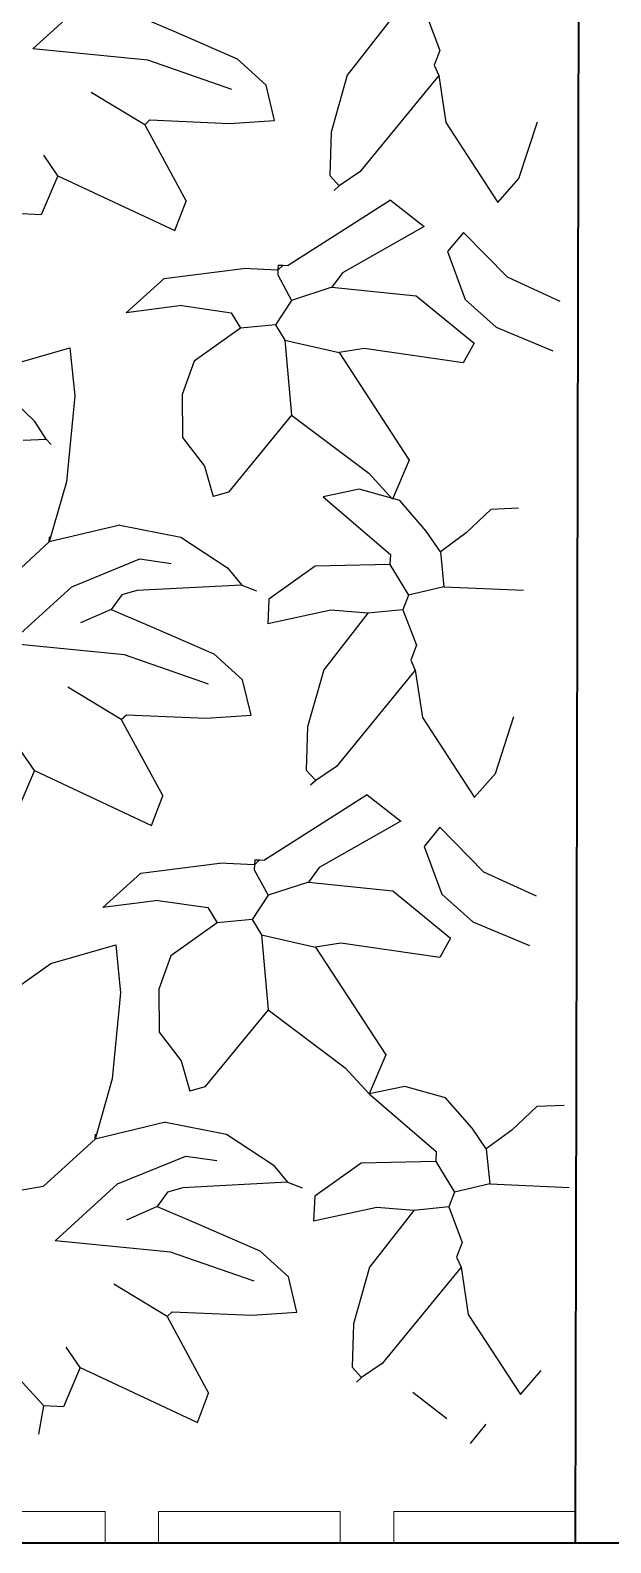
# Model space of a CAD drawing. Header units: inches. Extents: x 2013 to 15569, y -2551 to 2524.
# Drawn here: x 12896.9 to 12934.1, y 1183.3 to 1280.2 of the extents above; entities that cross this region are included whole.
import ezdxf

# ---------------------------------------------------------------- set-up
doc = ezdxf.new("R2010")
doc.units = ezdxf.units.IN
doc.header["$MEASUREMENT"] = 0
doc.layers.add('A-FURN', color=8, linetype='Continuous', lineweight=18)
doc.layers.add('A-WALL-FULL', color=7, linetype='Continuous', lineweight=35)
doc.layers.add('VERDE_siepe', color=96, linetype='Continuous')

msp = doc.modelspace()

# ---------------------------------------------------------------- linework, layer by layer
at = {"layer": 'A-FURN'}
for p, q in [((12901.671, 1185.271), (12890.036, 1185.271)), ((12901.671, 1183.271), (12901.671, 1185.271)), ((12916.73, 1185.271), (12905.094, 1185.271)), ((12905.094, 1183.271), (12905.094, 1185.271)), ((12916.73, 1183.271), (12916.73, 1185.271)), ((12920.153, 1183.271), (12920.153, 1185.271)), ((12920.153, 1185.271), (12931.793, 1185.271)), ((12901.671, 1183.271), (12890.036, 1183.271)), ((12916.73, 1183.271), (12905.094, 1183.271)), ((12931.789, 1183.271), (12920.153, 1183.271))]:
    msp.add_line(p, q, dxfattribs=at)
at = {"layer": 'A-WALL-FULL'}
for p, q in [((12931.789, 1183.271), (12932.279, 1408.271)), ((12573.608, 1183.271), (13770.707, 1183.271))]:
    msp.add_line(p, q, dxfattribs=at)
at = {"layer": 'VERDE_siepe'}
for p, q in [((12897.037, 1278.989), (12901.026, 1282.625)), ((12903.552, 1281.18), (12906.059, 1280.113)), ((12922.246, 1281.147), (12923.105, 1278.876)), ((12920.002, 1280.926), (12917.175, 1277.3)), ((12906.059, 1280.113), (12910.132, 1278.339)), ((12904.408, 1278.26), (12897.037, 1278.989)), ((12909.781, 1276.393), (12904.408, 1278.26)), ((12910.132, 1278.339), (12911.974, 1276.663)), ((12923.105, 1278.876), (12922.745, 1277.934)), ((12917.175, 1277.3), (12916.136, 1273.66)), ((12923.036, 1277.282), (12917.979, 1271.118)), ((12922.745, 1277.934), (12923.036, 1277.282)), ((12923.036, 1277.282), (12923.492, 1274.261)), ((12912.513, 1274.404), (12911.974, 1276.663)), ((12904.203, 1274.129), (12900.781, 1276.193)), ((12904.203, 1274.129), (12904.535, 1274.433)), ((12904.535, 1274.433), (12909.632, 1274.211)), ((12909.632, 1274.211), (12912.513, 1274.404)), ((12904.203, 1274.129), (12906.862, 1269.225)), ((12916.136, 1273.66), (12916.053, 1270.883)), ((12923.492, 1274.261), (12926.83, 1269.136)), ((12928.174, 1270.674), (12929.357, 1274.312)), ((12898.633, 1270.86), (12897.733, 1272.176)), ((12898.633, 1270.86), (12897.566, 1268.352)), ((12898.633, 1270.86), (12906.141, 1267.341)), ((12916.053, 1270.883), (12916.663, 1270.218)), ((12917.979, 1271.118), (12916.663, 1270.218)), ((12926.831, 1269.137), (12928.174, 1270.674)), ((12916.663, 1270.218), (12916.331, 1269.914)), ((12906.141, 1267.341), (12906.862, 1269.225)), ((12919.952, 1269.292), (12913.386, 1265.11)), ((12919.952, 1269.292), (12922.113, 1267.602)), ((12897.566, 1268.352), (12896.292, 1268.408)), ((12922.113, 1267.602), (12916.876, 1264.638)), ((12924.618, 1267.227), (12923.607, 1265.995)), ((12927.439, 1264.352), (12924.618, 1267.227)), ((12923.607, 1265.995), (12924.739, 1262.934)), ((12905.456, 1264.272), (12910.504, 1264.915)), ((12912.734, 1264.818), (12910.504, 1264.915)), ((12912.734, 1264.818), (12912.72, 1264.5)), ((12912.748, 1265.138), (12912.734, 1264.818)), ((12913.066, 1265.124), (12912.734, 1264.818)), ((12912.748, 1265.138), (12913.066, 1265.124)), ((12913.066, 1265.124), (12913.386, 1265.11)), ((12903.015, 1262.075), (12905.456, 1264.272)), ((12912.72, 1264.5), (12913.607, 1262.865)), ((12916.198, 1263.71), (12913.607, 1262.865)), ((12916.876, 1264.638), (12916.198, 1263.71)), ((12916.198, 1263.71), (12921.599, 1263.155)), ((12930.81, 1262.807), (12927.439, 1264.352)), ((12913.607, 1262.865), (12912.581, 1261.314)), ((12921.599, 1263.155), (12925.298, 1260.121)), ((12924.739, 1262.934), (12926.714, 1261.158)), ((12906.57, 1262.534), (12903.015, 1262.075)), ((12906.57, 1262.534), (12909.742, 1262.076)), ((12909.742, 1262.076), (12910.338, 1261.092)), ((12910.338, 1261.092), (12907.373, 1258.987)), ((12912.581, 1261.314), (12910.338, 1261.092)), ((12912.581, 1261.314), (12913.177, 1260.331)), ((12926.714, 1261.158), (12930.353, 1259.635)), ((12895.256, 1258.641), (12899.413, 1259.842)), ((12899.413, 1259.842), (12899.718, 1256.757)), ((12913.177, 1260.331), (12916.654, 1259.54)), ((12913.177, 1260.331), (12913.606, 1255.524)), ((12925.298, 1260.121), (12924.605, 1258.875)), ((12907.373, 1258.987), (12906.599, 1256.851)), ((12918.261, 1259.789), (12916.654, 1259.54)), ((12916.654, 1259.54), (12921.141, 1252.641)), ((12924.605, 1258.875), (12918.261, 1259.789)), ((12897.171, 1255.112), (12895.764, 1256.463)), ((12899.718, 1256.757), (12899.185, 1251.252)), ((12906.599, 1256.851), (12906.625, 1254.086)), ((12897.897, 1253.974), (12897.171, 1255.112)), ((12913.606, 1255.524), (12909.56, 1250.592)), ((12913.606, 1255.524), (12918.551, 1251.797)), ((12906.625, 1254.086), (12908.037, 1252.255)), ((12896.415, 1253.917), (12897.897, 1253.974)), ((12897.897, 1253.974), (12898.201, 1253.641)), ((12908.037, 1252.255), (12908.59, 1250.316)), ((12921.141, 1252.641), (12920.074, 1250.134)), ((12899.185, 1251.252), (12898.088, 1247.397)), ((12918.551, 1251.797), (12920.074, 1250.134)), ((12909.56, 1250.592), (12908.59, 1250.316)), ((12917.936, 1250.767), (12915.634, 1250.287)), ((12915.634, 1250.287), (12919.941, 1246.589)), ((12920.543, 1250.04), (12917.936, 1250.767)), ((12922.242, 1248.084), (12920.543, 1250.04)), ((12926.382, 1249.478), (12924.79, 1247.973)), ((12928.144, 1249.555), (12926.382, 1249.478)), ((12902.605, 1248.477), (12898.088, 1247.397)), ((12902.605, 1248.477), (12906.506, 1247.708)), ((12898.088, 1247.397), (12894.764, 1244.35)), ((12898.088, 1247.397), (12898.102, 1247.716)), ((12906.506, 1247.708), (12909.498, 1245.735)), ((12923.142, 1246.768), (12922.242, 1248.084)), ((12924.79, 1247.973), (12923.142, 1246.768)), ((12899.525, 1244.52), (12903.888, 1246.303)), ((12903.888, 1246.303), (12905.888, 1246.011)), ((12919.941, 1246.589), (12919.914, 1245.951)), ((12923.142, 1246.768), (12923.363, 1244.525)), ((12909.498, 1245.735), (12910.417, 1244.625)), ((12915.121, 1245.842), (12912.156, 1243.736)), ((12919.914, 1245.951), (12915.121, 1245.842)), ((12919.914, 1245.951), (12921.105, 1243.984)), ((12895.535, 1240.884), (12899.525, 1244.52)), ((12910.417, 1244.625), (12903.698, 1244.279)), ((12910.417, 1244.625), (12911.359, 1244.265)), ((12923.363, 1244.525), (12921.105, 1243.984)), ((12923.363, 1244.525), (12928.461, 1244.302)), ((12902.729, 1244.003), (12902.05, 1243.074)), ((12903.698, 1244.279), (12902.729, 1244.003)), ((12912.156, 1243.736), (12912.087, 1242.143)), ((12921.105, 1243.984), (12920.745, 1243.042)), ((12902.05, 1243.074), (12900.097, 1242.202)), ((12902.05, 1243.074), (12904.557, 1242.008)), ((12916.133, 1243.014), (12912.087, 1242.143)), ((12918.5, 1242.821), (12915.673, 1239.195)), ((12918.5, 1242.821), (12916.133, 1243.014)), ((12920.745, 1243.042), (12918.501, 1242.821)), ((12920.745, 1243.042), (12921.603, 1240.771)), ((12904.557, 1242.008), (12908.63, 1240.234)), ((12902.906, 1240.155), (12895.535, 1240.884)), ((12921.603, 1240.771), (12921.243, 1239.829)), ((12908.279, 1238.288), (12902.906, 1240.155)), ((12908.63, 1240.234), (12910.472, 1238.558)), ((12921.243, 1239.829), (12921.534, 1239.177)), ((12911.012, 1236.299), (12910.472, 1238.558)), ((12915.673, 1239.195), (12914.635, 1235.555)), ((12921.534, 1239.177), (12916.477, 1233.013)), ((12921.534, 1239.177), (12921.99, 1236.156)), ((12902.701, 1236.024), (12899.279, 1238.088)), ((12902.701, 1236.024), (12903.033, 1236.328)), ((12902.701, 1236.024), (12905.36, 1231.12)), ((12903.033, 1236.328), (12908.13, 1236.106)), ((12908.13, 1236.106), (12911.012, 1236.299)), ((12921.99, 1236.156), (12925.328, 1231.031)), ((12926.672, 1232.569), (12927.856, 1236.207)), ((12914.635, 1235.555), (12914.551, 1232.778)), ((12897.131, 1232.755), (12896.231, 1234.071)), ((12897.131, 1232.755), (12896.064, 1230.247)), ((12897.131, 1232.755), (12904.639, 1229.236)), ((12914.551, 1232.778), (12915.161, 1232.113)), ((12916.477, 1233.013), (12915.161, 1232.113)), ((12915.161, 1232.113), (12914.829, 1231.809)), ((12925.329, 1231.032), (12926.672, 1232.569)), ((12904.639, 1229.236), (12905.36, 1231.12)), ((12918.45, 1231.187), (12911.884, 1227.005)), ((12918.45, 1231.187), (12920.611, 1229.497)), ((12920.611, 1229.497), (12915.374, 1226.533)), ((12923.117, 1229.122), (12922.105, 1227.89)), ((12925.937, 1226.246), (12923.117, 1229.122)), ((12922.105, 1227.89), (12923.237, 1224.829)), ((12911.246, 1227.032), (12911.232, 1226.713)), ((12911.565, 1227.019), (12911.232, 1226.713)), ((12911.246, 1227.032), (12911.565, 1227.019)), ((12911.565, 1227.019), (12911.884, 1227.005)), ((12901.513, 1223.97), (12903.955, 1226.167)), ((12903.955, 1226.167), (12909.002, 1226.81)), ((12911.232, 1226.713), (12909.002, 1226.81)), ((12911.232, 1226.713), (12911.218, 1226.395)), ((12911.218, 1226.395), (12912.105, 1224.76)), ((12915.374, 1226.533), (12914.696, 1225.605)), ((12929.308, 1224.702), (12925.937, 1226.246)), ((12914.696, 1225.605), (12912.105, 1224.76)), ((12914.696, 1225.605), (12920.097, 1225.05)), ((12920.097, 1225.05), (12923.796, 1222.016)), ((12905.068, 1224.429), (12901.513, 1223.97)), ((12905.068, 1224.429), (12908.24, 1223.971)), ((12908.24, 1223.971), (12908.836, 1222.987)), ((12912.105, 1224.76), (12911.08, 1223.209)), ((12923.237, 1224.829), (12925.212, 1223.053)), ((12911.08, 1223.209), (12908.836, 1222.987)), ((12911.08, 1223.209), (12911.675, 1222.226)), ((12925.212, 1223.053), (12928.851, 1221.53)), ((12908.836, 1222.987), (12905.871, 1220.882)), ((12911.675, 1222.226), (12915.152, 1221.435)), ((12911.675, 1222.226), (12912.104, 1217.419)), ((12898.194, 1220.382), (12902.35, 1221.583)), ((12902.35, 1221.583), (12902.656, 1218.498)), ((12916.759, 1221.684), (12915.152, 1221.435)), ((12915.152, 1221.435), (12919.639, 1214.536)), ((12923.104, 1220.77), (12916.759, 1221.684)), ((12923.796, 1222.016), (12923.104, 1220.77)), ((12895.32, 1218.358), (12898.194, 1220.382)), ((12905.871, 1220.882), (12905.097, 1218.746)), ((12902.656, 1218.498), (12902.122, 1212.993)), ((12905.097, 1218.746), (12905.123, 1215.981)), ((12912.104, 1217.419), (12908.058, 1212.487)), ((12912.104, 1217.419), (12917.049, 1213.691)), ((12905.123, 1215.981), (12906.535, 1214.15)), ((12919.639, 1214.536), (12918.572, 1212.029)), ((12906.535, 1214.15), (12907.088, 1212.21)), ((12917.049, 1213.691), (12918.572, 1212.029)), ((12902.122, 1212.993), (12901.026, 1209.138)), ((12908.058, 1212.487), (12907.088, 1212.21)), ((12920.874, 1212.509), (12918.572, 1212.029)), ((12923.481, 1211.781), (12920.874, 1212.509)), ((12918.572, 1212.029), (12922.879, 1208.33)), ((12925.179, 1209.825), (12923.481, 1211.781)), ((12929.32, 1211.219), (12927.728, 1209.714)), ((12931.082, 1211.296), (12929.32, 1211.219)), ((12905.543, 1210.218), (12901.026, 1209.138)), ((12901.026, 1209.138), (12901.04, 1209.457)), ((12905.543, 1210.218), (12909.444, 1209.449)), ((12909.444, 1209.449), (12912.436, 1207.476)), ((12926.08, 1208.51), (12925.179, 1209.825)), ((12927.728, 1209.714), (12926.08, 1208.51)), ((12901.026, 1209.138), (12897.701, 1206.091)), ((12926.08, 1208.51), (12926.301, 1206.266)), ((12902.462, 1206.261), (12906.826, 1208.044)), ((12906.826, 1208.044), (12908.826, 1207.753)), ((12918.058, 1207.583), (12915.094, 1205.477)), ((12922.851, 1207.693), (12918.058, 1207.583)), ((12922.879, 1208.33), (12922.851, 1207.693)), ((12922.851, 1207.693), (12924.043, 1205.725)), ((12912.436, 1207.476), (12913.355, 1206.366)), ((12897.701, 1206.091), (12893.199, 1205.33)), ((12898.472, 1202.626), (12902.462, 1206.261)), ((12905.666, 1205.744), (12904.988, 1204.816)), ((12906.636, 1206.02), (12905.666, 1205.744)), ((12913.355, 1206.366), (12906.636, 1206.02)), ((12913.355, 1206.366), (12914.296, 1206.006)), ((12924.043, 1205.725), (12923.682, 1204.784)), ((12926.301, 1206.266), (12924.043, 1205.725)), ((12926.301, 1206.266), (12931.398, 1206.043)), ((12904.988, 1204.816), (12903.035, 1203.943)), ((12904.988, 1204.816), (12907.495, 1203.749)), ((12915.094, 1205.477), (12915.024, 1203.884)), ((12919.07, 1204.755), (12915.024, 1203.884)), ((12921.438, 1204.563), (12919.07, 1204.755)), ((12923.682, 1204.784), (12921.438, 1204.562)), ((12923.682, 1204.784), (12924.541, 1202.512)), ((12907.495, 1203.749), (12911.568, 1201.975)), ((12921.438, 1204.562), (12918.61, 1200.936)), ((12905.843, 1201.896), (12898.472, 1202.626)), ((12911.217, 1200.029), (12905.843, 1201.896)), ((12911.568, 1201.975), (12913.41, 1200.299)), ((12924.541, 1202.512), (12924.181, 1201.57)), ((12918.61, 1200.936), (12917.572, 1197.296)), ((12924.471, 1200.919), (12919.414, 1194.754)), ((12924.181, 1201.57), (12924.471, 1200.919)), ((12924.471, 1200.918), (12924.928, 1197.897)), ((12905.638, 1197.765), (12902.217, 1199.829)), ((12913.949, 1198.04), (12913.41, 1200.299)), ((12905.638, 1197.765), (12905.97, 1198.069)), ((12905.97, 1198.069), (12911.068, 1197.847)), ((12911.068, 1197.847), (12913.949, 1198.04)), ((12924.928, 1197.897), (12928.266, 1192.773)), ((12905.638, 1197.765), (12908.297, 1192.861)), ((12917.572, 1197.296), (12917.489, 1194.52)), ((12894.68, 1195.37), (12897.728, 1192.044)), ((12900.069, 1194.496), (12899.169, 1195.812)), ((12900.069, 1194.496), (12899.002, 1191.989)), ((12900.069, 1194.496), (12907.576, 1190.977)), ((12917.489, 1194.52), (12918.099, 1193.854)), ((12919.414, 1194.754), (12918.099, 1193.854)), ((12928.267, 1192.773), (12929.61, 1194.31)), ((12918.099, 1193.854), (12917.766, 1193.55)), ((12897.407, 1190.226), (12897.728, 1192.044)), ((12899.002, 1191.989), (12897.728, 1192.044)), ((12907.576, 1190.977), (12908.297, 1192.861)), ((12921.387, 1192.928), (12923.549, 1191.238)), ((12926.054, 1190.863), (12925.043, 1189.631))]:
    msp.add_line(p, q, dxfattribs=at)

doc.saveas('drawing.dxf')
